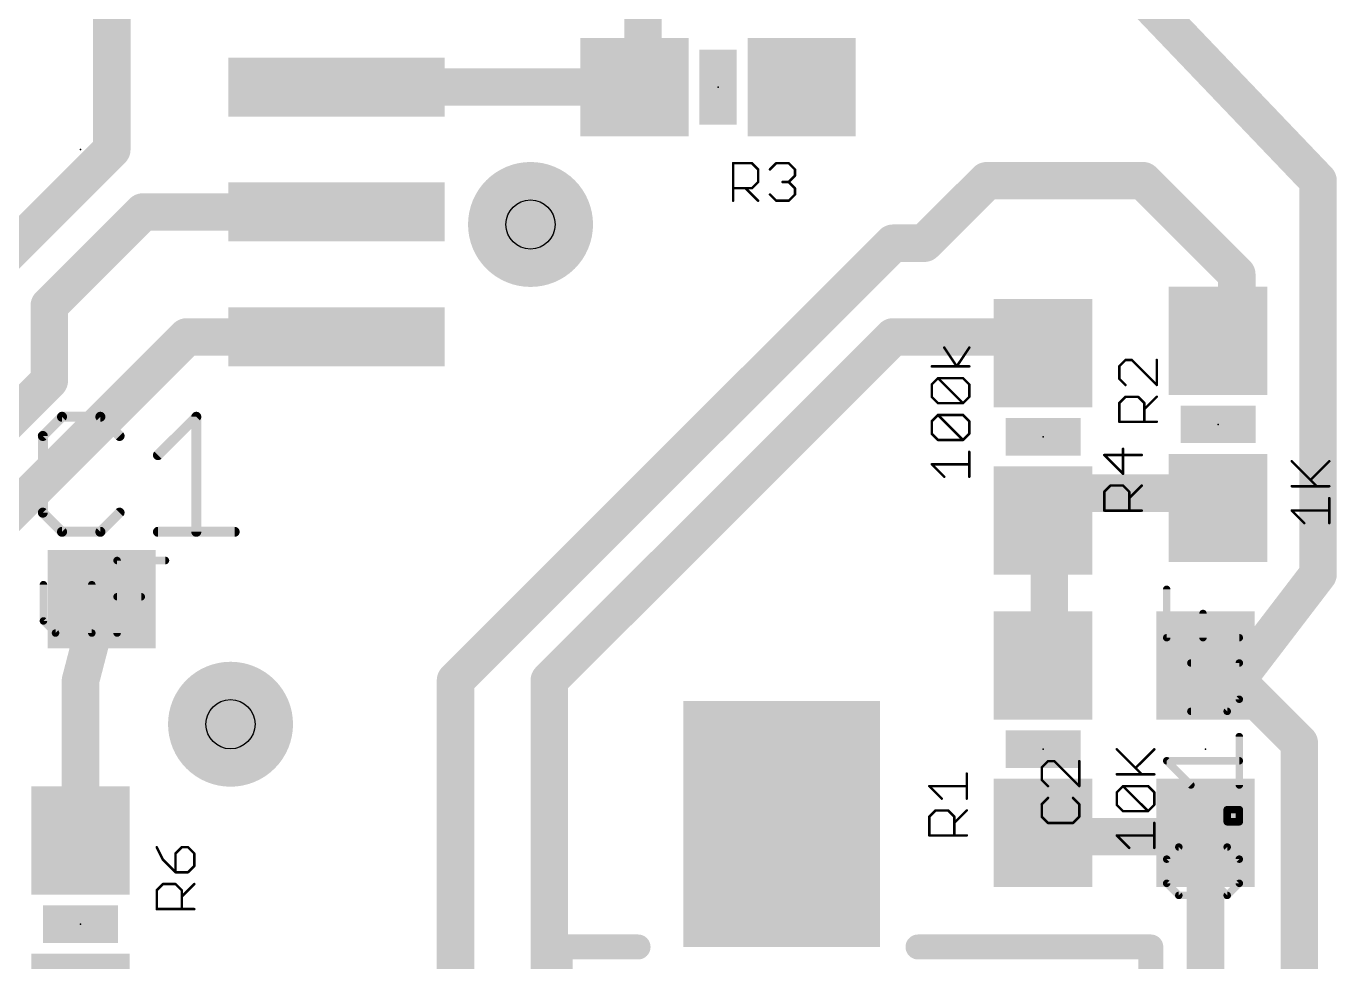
# Model space of a CAD drawing. Extents: x -0.5 to 48.5, y -14.8 to 29.2.
# Drawn here: x 25.36 to 38.67, y 14.6 to 24.11 of the extents above; entities that cross this region are included whole.
import ezdxf

# ---------------------------------------------------------------- set-up
doc = ezdxf.new("R2010")
doc.units = 0
for name, color, linetype in [('1', 22, 'CONTINUOUS'), ('18', 82, 'CONTINUOUS'), ('21', 253, 'CONTINUOUS'), ('23', 7, 'CONTINUOUS'), ('25', 253, 'CONTINUOUS'), ('27', 253, 'CONTINUOUS'), ('44', 253, 'CONTINUOUS')]:
    doc.layers.add(name, color=color, linetype=linetype)

# ---------------------------------------------------------------- blocks, each defined once
blk = doc.blocks.new('RECT')
blk.add_solid([(-0.5, -0.5), (0.5, -0.5), (-0.5, 0.5), (0.5, 0.5)])
blk = doc.blocks.new('ROUNDV')
at = {"const_width": 0.5}
blk.add_lwpolyline([(0, -0.25, 1), (0, 0.25, 1), (0, -0.25)], format="xyb", dxfattribs=at)

msp = doc.modelspace()

# ---------------------------------------------------------------- linework, layer by layer
at = {"layer": '1', "const_width": 0.381}
for points in [[(26.2255, 25.7175), (26.2255, 22.86)], [(38.481, 22.5425), (35.7505, 25.4)], [(31.623, 24.765), (31.623, 23.495)], [(28.508, 23.495), (31.535, 23.495)], [(31.623, 23.495), (31.535, 23.495)], [(26.2255, 22.86), (24.3205, 20.955)], [(35.1155, 22.5425), (34.4805, 21.9075)], [(36.703, 22.5425), (35.1155, 22.5425)], [(37.6555, 21.59), (36.703, 22.5425)], [(38.481, 18.542), (38.481, 22.5425)], [(25.5905, 21.2725), (26.543, 22.225)], [(26.543, 22.225), (28.508, 22.225)], [(34.163, 21.9075), (29.718, 17.4625)], [(34.4805, 21.9075), (34.163, 21.9075)], [(37.6555, 20.955), (37.6555, 21.59)], [(25.5905, 20.5105), (25.5905, 21.2725)], [(24.4475, 18.415), (26.9875, 20.955)], [(26.9875, 20.955), (28.508, 20.955)], [(30.6705, 17.4625), (34.163, 20.955)], [(34.163, 20.955), (35.433, 20.955)], [(35.433, 20.955), (35.687, 20.789)], [(37.6555, 20.955), (37.465, 20.916)], [(24.4475, 19.3675), (25.5905, 20.5105)], [(35.7505, 19.3675), (35.687, 19.089)], [(35.7505, 19.3675), (37.338, 19.3675)], [(37.338, 19.3675), (37.465, 19.216)], [(35.7505, 19.05), (35.687, 19.089)], [(35.7505, 19.05), (35.7505, 17.78)], [(37.6555, 17.4625), (38.481, 18.542)], [(25.908, 17.4625), (26.123, 18.288)], [(35.7505, 17.78), (35.687, 17.614)], [(37.338, 17.78), (37.6555, 17.4625)], [(37.338, 17.78), (37.338, 17.614)], [(37.6555, 17.4625), (37.338, 17.614)], [(25.908, 17.4625), (25.908, 15.836)], [(29.718, 17.4625), (29.718, 11.7475)], [(30.6705, 14.2875), (30.6705, 17.4625)], [(37.6555, 17.4625), (38.2905, 16.8275)], [(38.2905, 16.8275), (38.2905, 13.97)], [(35.7505, 15.875), (35.687, 15.914)], [(37.338, 15.875), (35.7505, 15.875)], [(37.338, 15.875), (37.338, 15.914)], [(37.338, 12.065), (37.338, 15.875)]]:
    msp.add_lwpolyline(points, dxfattribs=at)
at = {"layer": '1', "const_width": 0.1905}
for points in [[(28.508, 23.5903, 1), (28.508, 23.3998)], [(31.535, 23.5903, 1), (31.535, 23.3998)], [(31.5278, 23.495, 1), (31.7183, 23.495)], [(31.535, 23.3998, 1), (31.535, 23.5903)], [(31.623, 23.3998, 1), (31.623, 23.5903)], [(26.2929, 22.7926, 1), (26.1581, 22.9274)], [(26.1303, 22.86, 1), (26.3208, 22.86)], [(35.1155, 22.6378, 1), (35.1155, 22.4473)], [(35.1829, 22.4751, 1), (35.0481, 22.6099)], [(36.7704, 22.6099, 1), (36.6356, 22.4751)], [(36.703, 22.4473, 1), (36.703, 22.6378)], [(38.5763, 22.5425, 1), (38.3858, 22.5425)], [(38.4121, 22.4767, 1), (38.5499, 22.6083)], [(26.543, 22.3203, 1), (26.543, 22.1298)], [(26.6104, 22.1576, 1), (26.4756, 22.2924)], [(28.508, 22.1298, 1), (28.508, 22.3203)], [(34.163, 22.0028, 1), (34.163, 21.8123)], [(34.2304, 21.8401, 1), (34.0956, 21.9749)], [(34.4131, 21.9749, 1), (34.5479, 21.8401)], [(34.4805, 21.8123, 1), (34.4805, 22.0028)], [(37.7508, 21.59, 1), (37.5603, 21.59)], [(37.5881, 21.5226, 1), (37.7229, 21.6574)], [(25.6858, 21.2725, 1), (25.4953, 21.2725)], [(25.5231, 21.3399, 1), (25.6579, 21.2051)], [(26.9875, 21.0503, 1), (26.9875, 20.8598)], [(27.0549, 20.8876, 1), (26.9201, 21.0224)], [(28.508, 20.8598, 1), (28.508, 21.0503)], [(34.163, 21.0503, 1), (34.163, 20.8598)], [(34.2304, 20.8876, 1), (34.0956, 21.0224)], [(35.4851, 21.0347, 1), (35.3809, 20.8753)], [(35.433, 20.8598, 1), (35.433, 21.0503)], [(37.4459, 21.0093, 1), (37.4841, 20.8227)], [(37.5603, 20.955, 1), (37.7508, 20.955)], [(37.6746, 20.8617, 1), (37.6364, 21.0483)], [(35.6349, 20.7093, 1), (35.7391, 20.8687)], [(25.6579, 20.4431, 1), (25.5231, 20.5779)], [(25.4953, 20.5105, 1), (25.6858, 20.5105)], [(35.7505, 19.4627, 1), (35.7505, 19.2722)], [(35.8434, 19.3463, 1), (35.6576, 19.3887)], [(37.411, 19.4287, 1), (37.265, 19.3063)], [(37.338, 19.2722, 1), (37.338, 19.4627)], [(37.392, 19.1548, 1), (37.538, 19.2772)], [(35.7368, 19.1702, 1), (35.6372, 19.0078)], [(35.5941, 19.1102, 1), (35.7799, 19.0678)], [(35.8458, 19.05, 1), (35.6553, 19.05)], [(35.7007, 18.9688, 1), (35.8003, 19.1312)], [(38.5567, 18.4841, 1), (38.4053, 18.5999)], [(38.3858, 18.542, 1), (38.5763, 18.542)], [(26.2152, 18.264, 1), (26.0308, 18.312)], [(35.6553, 17.78, 1), (35.8458, 17.78)], [(35.8395, 17.746, 1), (35.6615, 17.814)], [(37.4054, 17.8474, 1), (37.2706, 17.7126)], [(37.4333, 17.78, 1), (37.2428, 17.78)], [(35.598, 17.648, 1), (35.776, 17.58)], [(37.379, 17.7, 1), (37.297, 17.528)], [(26.0033, 17.4625, 1), (25.8128, 17.4625)], [(25.8158, 17.4865, 1), (26.0002, 17.4385)], [(29.8133, 17.4625, 1), (29.6227, 17.4625)], [(29.6506, 17.5299, 1), (29.7854, 17.3951)], [(30.6031, 17.5299, 1), (30.7379, 17.3951)], [(30.7658, 17.4625, 1), (30.5753, 17.4625)], [(37.2428, 17.614, 1), (37.4333, 17.614)], [(37.7229, 17.5299, 1), (37.5881, 17.3951)], [(37.5798, 17.5204, 1), (37.7312, 17.4046)], [(37.5881, 17.3951, 1), (37.7229, 17.5299)], [(37.6145, 17.3765, 1), (37.6965, 17.5485)], [(38.3858, 16.8275, 1), (38.1953, 16.8275)], [(38.2231, 16.7601, 1), (38.3579, 16.8949)], [(35.7368, 15.9952, 1), (35.6372, 15.8328)], [(35.7505, 15.9703, 1), (35.7505, 15.7797)], [(35.7007, 15.7938, 1), (35.8003, 15.9562)], [(37.4333, 15.914, 1), (37.2428, 15.914)], [(37.4333, 15.875, 1), (37.2428, 15.875)], [(37.338, 15.7797, 1), (37.338, 15.9703)], [(25.8128, 15.836, 1), (26.0033, 15.836)], [(37.2428, 15.875, 1), (37.4333, 15.875)]]:
    msp.add_lwpolyline(points, format="xyb", dxfattribs=at)
at = {"layer": '21', "const_width": 0.254}
for points in [[(31.5722, 14.754), (30.782, 14.754)], [(30.782, 14.754), (30.782, 5.954)], [(34.417, 14.754), (36.782, 14.754)], [(36.782, 14.754), (36.782, 13.454)]]:
    msp.add_lwpolyline(points, dxfattribs=at)
at = {"layer": '21', "const_width": 0.127}
for points in [[(30.782, 14.8175, 1), (30.782, 14.6905)], [(30.8455, 14.754, 1), (30.7185, 14.754)], [(31.5722, 14.6905, 1), (31.5722, 14.8175)], [(34.417, 14.8175, 1), (34.417, 14.6905)], [(36.8455, 14.754, 1), (36.7185, 14.754)], [(36.782, 14.6905, 1), (36.782, 14.8175)]]:
    msp.add_lwpolyline(points, format="xyb", dxfattribs=at)
at = {"layer": '23'}
for p in [(32.385, 23.495), (25.908, 22.86), (37.465, 20.066), (35.687, 19.939), (35.687, 16.764), (37.338, 16.764), (25.908, 14.986)]:
    msp.add_point(p, dxfattribs=at)
at = {"layer": '25'}
for points, const_width in [([(32.5383, 22.3393), (32.5383, 22.7206)], 0.0254), ([(32.5383, 22.7206), (32.7289, 22.7206)], 0.0254), ([(32.7289, 22.7206), (32.7925, 22.6571)], 0.0254), ([(32.7925, 22.6571), (32.7925, 22.53)], 0.0254), ([(32.9125, 22.6571), (32.976, 22.7206)], 0.0254), ([(32.976, 22.7206), (33.1032, 22.7206)], 0.0254), ([(33.1032, 22.7206), (33.1667, 22.6571)], 0.0254), ([(33.1667, 22.6571), (33.1667, 22.5935)], 0.0254), ([(32.7925, 22.53), (32.7289, 22.4664)], 0.0254), ([(33.1032, 22.53), (33.0396, 22.53)], 0.0254), ([(33.1667, 22.5935), (33.1032, 22.53)], 0.0254), ([(33.1032, 22.53), (33.1667, 22.4664)], 0.0254), ([(32.7289, 22.4664), (32.5383, 22.4664)], 0.0254), ([(32.6654, 22.4664), (32.7925, 22.3393)], 0.0254), ([(32.976, 22.3393), (32.9125, 22.4029)], 0.0254), ([(33.1667, 22.4029), (33.1032, 22.3393)], 0.0254), ([(33.1667, 22.4664), (33.1667, 22.4029)], 0.0254), ([(33.1032, 22.3393), (32.976, 22.3393)], 0.0254), ([(36.5249, 20.7207), (36.4614, 20.6572)], 0.0254), ([(36.4614, 20.6572), (36.4614, 20.53)], 0.0254), ([(36.5885, 20.7207), (36.5249, 20.7207)], 0.0254), ([(36.8427, 20.4665), (36.5885, 20.7207)], 0.0254), ([(36.8427, 20.7207), (36.8427, 20.4665)], 0.0254), ([(36.4614, 20.53), (36.5249, 20.4665)], 0.0254), ([(36.4614, 20.2829), (36.5249, 20.3465)], 0.0254), ([(36.4614, 20.0923), (36.4614, 20.2829)], 0.0254), ([(36.5249, 20.3465), (36.652, 20.3465)], 0.0254), ([(36.652, 20.3465), (36.7156, 20.2829)], 0.0254), ([(36.7156, 20.2194), (36.8427, 20.3465)], 0.0254), ([(36.7156, 20.2829), (36.7156, 20.0923)], 0.0254), ([(25.7199, 20.1432), (25.525, 19.9483)], 0.1016), ([(26.1097, 20.1432), (25.7199, 20.1432)], 0.1016), ([(26.3046, 19.9483), (26.1097, 20.1432)], 0.1016), ([(26.6944, 19.7534), (27.0842, 20.1432)], 0.1016), ([(27.0842, 20.1432), (27.0842, 18.9738)], 0.1016), ([(25.525, 19.9483), (25.525, 19.1687)], 0.1016), ([(36.8427, 20.0923), (36.4614, 20.0923)], 0.0254), ([(36.6903, 19.7546), (36.309, 19.7546)], 0.0254), ([(36.309, 19.7546), (36.4996, 19.5639)], 0.0254), ([(36.4996, 19.5639), (36.4996, 19.8181)], 0.0254), ([(36.309, 19.3804), (36.3725, 19.4439)], 0.0254), ([(36.3725, 19.4439), (36.4996, 19.4439)], 0.0254), ([(36.4996, 19.4439), (36.5632, 19.3804)], 0.0254), ([(36.5632, 19.3168), (36.6903, 19.4439)], 0.0254), ([(36.309, 19.1897), (36.309, 19.3804)], 0.0254), ([(36.5632, 19.3804), (36.5632, 19.1897)], 0.0254), ([(25.525, 19.1687), (25.7199, 18.9738)], 0.1016), ([(26.1097, 18.9738), (26.3046, 19.1687)], 0.1016), ([(36.6903, 19.1897), (36.309, 19.1897)], 0.0254), ([(25.7199, 18.9738), (26.1097, 18.9738)], 0.1016), ([(26.6944, 18.9738), (27.474, 18.9738)], 0.1016), ([(35.7375, 16.6431), (35.674, 16.5796)], 0.0254), ([(35.8011, 16.6431), (35.7375, 16.6431)], 0.0254), ([(36.0553, 16.3889), (35.8011, 16.6431)], 0.0254), ([(36.0553, 16.6431), (36.0553, 16.3889)], 0.0254), ([(34.9123, 16.2619), (34.9123, 16.5161)], 0.0254), ([(35.674, 16.5796), (35.674, 16.4525)], 0.0254), ([(34.6581, 16.2619), (34.531, 16.389)], 0.0254), ([(34.531, 16.389), (34.9123, 16.389)], 0.0254), ([(35.674, 16.4525), (35.7375, 16.3889)], 0.0254), ([(35.7375, 16.2689), (35.674, 16.2054)], 0.0254), ([(36.0553, 16.2054), (35.9917, 16.2689)], 0.0254), ([(34.531, 16.0784), (34.5945, 16.1419)], 0.0254), ([(34.5945, 16.1419), (34.7216, 16.1419)], 0.0254), ([(34.7216, 16.1419), (34.7852, 16.0784)], 0.0254), ([(34.7852, 16.0148), (34.9123, 16.1419)], 0.0254), ([(35.674, 16.2054), (35.674, 16.0783)], 0.0254), ([(36.0553, 16.0783), (36.0553, 16.2054)], 0.0254), ([(34.531, 15.8877), (34.531, 16.0784)], 0.0254), ([(34.7852, 16.0784), (34.7852, 15.8877)], 0.0254), ([(35.674, 16.0783), (35.7375, 16.0147)], 0.0254), ([(35.7375, 16.0147), (35.9917, 16.0147)], 0.0254), ([(35.9917, 16.0147), (36.0553, 16.0783)], 0.0254), ([(34.9123, 15.8877), (34.531, 15.8877)], 0.0254), ([(26.6824, 15.7677), (26.7459, 15.6406)], 0.0254), ([(26.9366, 15.7677), (26.873, 15.7042)], 0.0254), ([(26.873, 15.7042), (26.873, 15.5135)], 0.0254), ([(27.0001, 15.7677), (26.9366, 15.7677)], 0.0254), ([(27.0637, 15.7042), (27.0001, 15.7677)], 0.0254), ([(27.0637, 15.577), (27.0637, 15.7042)], 0.0254), ([(26.7459, 15.6406), (26.873, 15.5135)], 0.0254), ([(27.0001, 15.5135), (27.0637, 15.577)], 0.0254), ([(26.873, 15.5135), (27.0001, 15.5135)], 0.0254), ([(26.6824, 15.3299), (26.7459, 15.3935)], 0.0254), ([(26.6824, 15.1393), (26.6824, 15.3299)], 0.0254), ([(26.7459, 15.3935), (26.873, 15.3935)], 0.0254), ([(26.873, 15.3935), (26.9366, 15.3299)], 0.0254), ([(26.9366, 15.2664), (27.0637, 15.3935)], 0.0254), ([(26.9366, 15.3299), (26.9366, 15.1393)], 0.0254), ([(27.0637, 15.1393), (26.6824, 15.1393)], 0.0254)]:
    msp.add_lwpolyline(points, dxfattribs=dict(at, const_width=const_width))
for points, const_width in [([(32.5446, 22.7206, 1), (32.5319, 22.7206)], 0.0127), ([(32.5383, 22.727, 1), (32.5383, 22.7143)], 0.0127), ([(32.7334, 22.7251, 1), (32.7245, 22.7161)], 0.0127), ([(32.7289, 22.7143, 1), (32.7289, 22.727)], 0.0127), ([(32.7989, 22.6571, 1), (32.7862, 22.6571)], 0.0127), ([(32.788, 22.6526, 1), (32.797, 22.6616)], 0.0127), ([(32.908, 22.6616, 1), (32.917, 22.6526)], 0.0127), ([(32.976, 22.727, 1), (32.976, 22.7143)], 0.0127), ([(32.9805, 22.7161, 1), (32.9716, 22.7251)], 0.0127), ([(33.1076, 22.7251, 1), (33.0987, 22.7161)], 0.0127), ([(33.1032, 22.7143, 1), (33.1032, 22.727)], 0.0127), ([(33.1731, 22.6571, 1), (33.1604, 22.6571)], 0.0127), ([(33.1622, 22.6526, 1), (33.1712, 22.6616)], 0.0127), ([(32.7862, 22.53, 1), (32.7989, 22.53)], 0.0127), ([(32.797, 22.5255, 1), (32.788, 22.5345)], 0.0127), ([(33.0396, 22.5363, 1), (33.0396, 22.5236)], 0.0127), ([(33.1076, 22.5345, 1), (33.0987, 22.5255)], 0.0127), ([(33.0987, 22.5345, 1), (33.1076, 22.5255)], 0.0127), ([(33.1032, 22.5236, 1), (33.1032, 22.5363)], 0.0127), ([(33.1604, 22.5935, 1), (33.1731, 22.5935)], 0.0127), ([(33.1712, 22.589, 1), (33.1622, 22.598)], 0.0127), ([(32.5383, 22.4728, 1), (32.5383, 22.4601)], 0.0127), ([(32.6699, 22.4709, 1), (32.6609, 22.4619)], 0.0127), ([(32.7245, 22.4709, 1), (32.7334, 22.4619)], 0.0127), ([(32.7289, 22.4601, 1), (32.7289, 22.4728)], 0.0127), ([(32.917, 22.4073, 1), (32.908, 22.3984)], 0.0127), ([(33.1731, 22.4664, 1), (33.1604, 22.4664)], 0.0127), ([(33.1604, 22.4029, 1), (33.1731, 22.4029)], 0.0127), ([(33.1622, 22.4619, 1), (33.1712, 22.4709)], 0.0127), ([(33.1712, 22.3984, 1), (33.1622, 22.4073)], 0.0127), ([(32.5319, 22.3393, 1), (32.5446, 22.3393)], 0.0127), ([(32.788, 22.3348, 1), (32.797, 22.3438)], 0.0127), ([(32.976, 22.3457, 1), (32.976, 22.333)], 0.0127), ([(32.9716, 22.3348, 1), (32.9805, 22.3438)], 0.0127), ([(33.0987, 22.3438, 1), (33.1076, 22.3348)], 0.0127), ([(33.1032, 22.333, 1), (33.1032, 22.3457)], 0.0127), ([(36.4677, 20.6572, 1), (36.455, 20.6572)], 0.0127), ([(36.4569, 20.6616, 1), (36.4659, 20.6527)], 0.0127), ([(36.5249, 20.7271, 1), (36.5249, 20.7144)], 0.0127), ([(36.5294, 20.7162, 1), (36.5204, 20.7252)], 0.0127), ([(36.593, 20.7252, 1), (36.584, 20.7162)], 0.0127), ([(36.5885, 20.7144, 1), (36.5885, 20.7271)], 0.0127), ([(36.849, 20.7207, 1), (36.8364, 20.7207)], 0.0127), ([(36.4659, 20.5345, 1), (36.4569, 20.5256)], 0.0127), ([(36.455, 20.53, 1), (36.4677, 20.53)], 0.0127), ([(36.5204, 20.462, 1), (36.5294, 20.471)], 0.0127), ([(36.8364, 20.4665, 1), (36.849, 20.4665)], 0.0127), ([(36.8382, 20.462, 1), (36.8472, 20.471)], 0.0127), ([(36.4677, 20.2829, 1), (36.455, 20.2829)], 0.0127), ([(36.4569, 20.2874, 1), (36.4659, 20.2785)], 0.0127), ([(36.5249, 20.3529, 1), (36.5249, 20.3402)], 0.0127), ([(36.5294, 20.342, 1), (36.5204, 20.351)], 0.0127), ([(36.6565, 20.351, 1), (36.6475, 20.342)], 0.0127), ([(36.652, 20.3402, 1), (36.652, 20.3529)], 0.0127), ([(36.7219, 20.2829, 1), (36.7092, 20.2829)], 0.0127), ([(36.7111, 20.2785, 1), (36.7201, 20.2874)], 0.0127), ([(36.8472, 20.342, 1), (36.8382, 20.351)], 0.0127), ([(25.7199, 20.1686, 1), (25.7199, 20.1178)], 0.0508), ([(25.7379, 20.1252, 1), (25.7019, 20.1612)], 0.0508), ([(26.1277, 20.1612, 1), (26.0917, 20.1252)], 0.0508), ([(26.1097, 20.1178, 1), (26.1097, 20.1686)], 0.0508), ([(27.1096, 20.1432, 1), (27.0588, 20.1432)], 0.0508), ([(27.1022, 20.1252, 1), (27.0662, 20.1612)], 0.0508), ([(36.7111, 20.2239, 1), (36.7201, 20.2149)], 0.0127), ([(25.507, 19.9663, 1), (25.543, 19.9303)], 0.0508), ([(25.5504, 19.9483, 1), (25.4996, 19.9483)], 0.0508), ([(26.2866, 19.9303, 1), (26.3226, 19.9663)], 0.0508), ([(36.4614, 20.0986, 1), (36.4614, 20.0859)], 0.0127), ([(36.455, 20.0923, 1), (36.4677, 20.0923)], 0.0127), ([(36.7092, 20.0923, 1), (36.7219, 20.0923)], 0.0127), ([(36.8427, 20.0859, 1), (36.8427, 20.0986)], 0.0127), ([(26.6764, 19.7714, 1), (26.7124, 19.7354)], 0.0508), ([(36.309, 19.7609, 1), (36.309, 19.7482)], 0.0127), ([(36.3135, 19.7591, 1), (36.3045, 19.7501)], 0.0127), ([(36.506, 19.8181, 1), (36.4933, 19.8181)], 0.0127), ([(36.6903, 19.7482, 1), (36.6903, 19.7609)], 0.0127), ([(36.4951, 19.5594, 1), (36.5041, 19.5684)], 0.0127), ([(36.3725, 19.4503, 1), (36.3725, 19.4376)], 0.0127), ([(36.377, 19.4394, 1), (36.368, 19.4484)], 0.0127), ([(36.5041, 19.4484, 1), (36.4951, 19.4394)], 0.0127), ([(36.4933, 19.5639, 1), (36.506, 19.5639)], 0.0127), ([(36.4996, 19.4376, 1), (36.4996, 19.4503)], 0.0127), ([(36.6948, 19.4394, 1), (36.6858, 19.4484)], 0.0127), ([(36.3153, 19.3804, 1), (36.3026, 19.3804)], 0.0127), ([(36.3045, 19.3849, 1), (36.3135, 19.3759)], 0.0127), ([(36.5695, 19.3804, 1), (36.5568, 19.3804)], 0.0127), ([(36.5587, 19.3213, 1), (36.5677, 19.3123)], 0.0127), ([(36.5587, 19.3759, 1), (36.5677, 19.3849)], 0.0127), ([(25.543, 19.1867, 1), (25.507, 19.1507)], 0.0508), ([(25.4996, 19.1687, 1), (25.5504, 19.1687)], 0.0508), ([(26.3226, 19.1507, 1), (26.2866, 19.1867)], 0.0508), ([(36.309, 19.1961, 1), (36.309, 19.1834)], 0.0127), ([(36.3026, 19.1897, 1), (36.3153, 19.1897)], 0.0127), ([(36.5568, 19.1897, 1), (36.5695, 19.1897)], 0.0127), ([(36.6903, 19.1834, 1), (36.6903, 19.1961)], 0.0127), ([(25.7199, 18.9992, 1), (25.7199, 18.9484)], 0.0508), ([(25.7019, 18.9558, 1), (25.7379, 18.9918)], 0.0508), ([(26.0917, 18.9918, 1), (26.1277, 18.9558)], 0.0508), ([(26.1097, 18.9484, 1), (26.1097, 18.9992)], 0.0508), ([(26.6944, 18.9992, 1), (26.6944, 18.9484)], 0.0508), ([(27.0588, 18.9738, 1), (27.1096, 18.9738)], 0.0508), ([(27.474, 18.9484, 1), (27.474, 18.9992)], 0.0508), ([(35.7375, 16.6495, 1), (35.7375, 16.6368)], 0.0127), ([(35.742, 16.6386, 1), (35.733, 16.6476)], 0.0127), ([(35.8056, 16.6476, 1), (35.7966, 16.6386)], 0.0127), ([(35.8011, 16.6368, 1), (35.8011, 16.6495)], 0.0127), ([(36.0617, 16.6431, 1), (36.049, 16.6431)], 0.0127), ([(34.9186, 16.5161, 1), (34.906, 16.5161)], 0.0127), ([(35.6803, 16.5796, 1), (35.6676, 16.5796)], 0.0127), ([(35.6695, 16.5841, 1), (35.6785, 16.5751)], 0.0127), ([(34.5355, 16.3935, 1), (34.5265, 16.3845)], 0.0127), ([(34.531, 16.3954, 1), (34.531, 16.3827)], 0.0127), ([(34.9123, 16.3827, 1), (34.9123, 16.3954)], 0.0127), ([(35.6785, 16.4569, 1), (35.6695, 16.448)], 0.0127), ([(35.6676, 16.4525, 1), (35.6803, 16.4525)], 0.0127), ([(35.733, 16.3844, 1), (35.742, 16.3934)], 0.0127), ([(36.049, 16.3889, 1), (36.0617, 16.3889)], 0.0127), ([(36.0508, 16.3844, 1), (36.0598, 16.3934)], 0.0127), ([(34.6536, 16.2574, 1), (34.6626, 16.2664)], 0.0127), ([(34.906, 16.2619, 1), (34.9186, 16.2619)], 0.0127), ([(35.742, 16.2644, 1), (35.733, 16.2734)], 0.0127), ([(35.9962, 16.2734, 1), (35.9873, 16.2644)], 0.0127), ([(34.5945, 16.1483, 1), (34.5945, 16.1356)], 0.0127), ([(34.599, 16.1374, 1), (34.59, 16.1464)], 0.0127), ([(34.7261, 16.1464, 1), (34.7171, 16.1374)], 0.0127), ([(34.7216, 16.1356, 1), (34.7216, 16.1483)], 0.0127), ([(34.9168, 16.1374, 1), (34.9078, 16.1464)], 0.0127), ([(35.6803, 16.2054, 1), (35.6676, 16.2054)], 0.0127), ([(35.6695, 16.2099, 1), (35.6785, 16.2009)], 0.0127), ([(36.0617, 16.2054, 1), (36.049, 16.2054)], 0.0127), ([(36.0508, 16.2009, 1), (36.0598, 16.2099)], 0.0127), ([(34.5373, 16.0784, 1), (34.5246, 16.0784)], 0.0127), ([(34.5265, 16.0829, 1), (34.5355, 16.0739)], 0.0127), ([(34.7915, 16.0784, 1), (34.7788, 16.0784)], 0.0127), ([(34.7807, 16.0193, 1), (34.7897, 16.0103)], 0.0127), ([(34.7807, 16.0739, 1), (34.7897, 16.0829)], 0.0127), ([(35.6785, 16.0827, 1), (35.6695, 16.0738)], 0.0127), ([(35.6676, 16.0783, 1), (35.6803, 16.0783)], 0.0127), ([(35.7375, 16.0211, 1), (35.7375, 16.0084)], 0.0127), ([(35.733, 16.0102, 1), (35.742, 16.0192)], 0.0127), ([(35.9873, 16.0192, 1), (35.9962, 16.0102)], 0.0127), ([(35.9917, 16.0084, 1), (35.9917, 16.0211)], 0.0127), ([(36.049, 16.0783, 1), (36.0617, 16.0783)], 0.0127), ([(36.0598, 16.0738, 1), (36.0508, 16.0827)], 0.0127), ([(34.531, 15.8941, 1), (34.531, 15.8814)], 0.0127), ([(34.5246, 15.8877, 1), (34.5373, 15.8877)], 0.0127), ([(34.7788, 15.8877, 1), (34.7915, 15.8877)], 0.0127), ([(34.9123, 15.8814, 1), (34.9123, 15.8941)], 0.0127), ([(26.6881, 15.7705, 1), (26.6767, 15.7649)], 0.0127), ([(26.8685, 15.7086, 1), (26.8775, 15.6997)], 0.0127), ([(26.8794, 15.7042, 1), (26.8667, 15.7042)], 0.0127), ([(26.9366, 15.7741, 1), (26.9366, 15.7614)], 0.0127), ([(26.9411, 15.7632, 1), (26.9321, 15.7722)], 0.0127), ([(27.0046, 15.7722, 1), (26.9957, 15.7632)], 0.0127), ([(27.0001, 15.7614, 1), (27.0001, 15.7741)], 0.0127), ([(27.0701, 15.7042, 1), (27.0573, 15.7042)], 0.0127), ([(27.0592, 15.6997, 1), (27.0682, 15.7086)], 0.0127), ([(26.7504, 15.6451, 1), (26.7414, 15.6361)], 0.0127), ([(26.7403, 15.6378, 1), (26.7516, 15.6434)], 0.0127), ([(27.0573, 15.577, 1), (27.0701, 15.577)], 0.0127), ([(27.0682, 15.5726, 1), (27.0592, 15.5815)], 0.0127), ([(26.873, 15.5198, 1), (26.873, 15.5071)], 0.0127), ([(26.8667, 15.5135, 1), (26.8794, 15.5135)], 0.0127), ([(26.8685, 15.509, 1), (26.8775, 15.518)], 0.0127), ([(26.9957, 15.518, 1), (27.0046, 15.509)], 0.0127), ([(27.0001, 15.5071, 1), (27.0001, 15.5198)], 0.0127), ([(26.6887, 15.3299, 1), (26.676, 15.3299)], 0.0127), ([(26.6779, 15.3344, 1), (26.6869, 15.3255)], 0.0127), ([(26.7459, 15.3999, 1), (26.7459, 15.3872)], 0.0127), ([(26.7504, 15.389, 1), (26.7414, 15.398)], 0.0127), ([(26.8775, 15.398, 1), (26.8685, 15.389)], 0.0127), ([(26.873, 15.3872, 1), (26.873, 15.3999)], 0.0127), ([(26.9429, 15.3299, 1), (26.9302, 15.3299)], 0.0127), ([(26.9321, 15.3255, 1), (26.9411, 15.3344)], 0.0127), ([(27.0682, 15.389, 1), (27.0592, 15.398)], 0.0127), ([(26.9321, 15.2709, 1), (26.9411, 15.2619)], 0.0127), ([(26.676, 15.1393, 1), (26.6887, 15.1393)], 0.0127), ([(26.6824, 15.1456, 1), (26.6824, 15.1329)], 0.0127), ([(26.9302, 15.1393, 1), (26.9429, 15.1393)], 0.0127), ([(27.0637, 15.1329, 1), (27.0637, 15.1456)], 0.0127)]:
    msp.add_lwpolyline(points, format="xyb", dxfattribs=dict(at, const_width=const_width))
at = {"layer": '27'}
for points, const_width in [([(34.8106, 20.6559), (34.6835, 20.8465)], 0.0254), ([(34.9377, 20.8465), (34.8106, 20.6559)], 0.0254), ([(34.9377, 20.6559), (34.5564, 20.6559)], 0.0254), ([(34.5564, 20.4723), (34.6199, 20.5359)], 0.0254), ([(34.6199, 20.5359), (34.8741, 20.5359)], 0.0254), ([(34.8741, 20.2817), (34.6199, 20.5359)], 0.0254), ([(34.8741, 20.5359), (34.9377, 20.4723)], 0.0254), ([(34.5564, 20.3452), (34.5564, 20.4723)], 0.0254), ([(34.9377, 20.4723), (34.9377, 20.3452)], 0.0254), ([(34.6199, 20.2817), (34.5564, 20.3452)], 0.0254), ([(34.8741, 20.2817), (34.6199, 20.2817)], 0.0254), ([(34.9377, 20.3452), (34.8741, 20.2817)], 0.0254), ([(34.5564, 20.0981), (34.6199, 20.1617)], 0.0254), ([(34.5564, 19.971), (34.5564, 20.0981)], 0.0254), ([(34.6199, 20.1617), (34.8741, 20.1617)], 0.0254), ([(34.8741, 19.9074), (34.6199, 20.1617)], 0.0254), ([(34.8741, 20.1617), (34.9377, 20.0981)], 0.0254), ([(34.9377, 20.0981), (34.9377, 19.971)], 0.0254), ([(34.6199, 19.9074), (34.5564, 19.971)], 0.0254), ([(34.9377, 19.971), (34.8741, 19.9074)], 0.0254), ([(34.8741, 19.9074), (34.6199, 19.9074)], 0.0254), ([(34.9377, 19.5332), (34.9377, 19.7875)], 0.0254), ([(34.6835, 19.5332), (34.5564, 19.6603)], 0.0254), ([(34.5564, 19.6603), (34.9377, 19.6603)], 0.0254), ([(38.4682, 19.4369), (38.214, 19.6911)], 0.0254), ([(38.4046, 19.5005), (38.5953, 19.6911)], 0.0254), ([(38.214, 19.4369), (38.5953, 19.4369)], 0.0254), ([(38.5953, 19.0627), (38.5953, 19.3169)], 0.0254), ([(38.3411, 19.0627), (38.214, 19.1898)], 0.0254), ([(38.214, 19.1898), (38.5953, 19.1898)], 0.0254), ([(26.2796, 17.9451), (26.2796, 18.6823)], 0.0762), ([(26.2796, 18.6823), (26.771, 18.6823)], 0.0762), ([(25.5311, 18.4366), (25.5311, 18.068)], 0.0762), ([(26.0226, 17.9451), (26.0226, 18.4366)], 0.0762), ([(36.9437, 17.8976), (36.9437, 18.389)], 0.0762), ([(26.2796, 18.3137), (26.5253, 18.3137)], 0.0762), ([(37.3123, 17.8976), (37.3123, 18.1433)], 0.0762), ([(25.5311, 18.068), (25.654, 17.9451)], 0.0762), ([(25.654, 17.9451), (26.0226, 17.9451)], 0.0762), ([(37.6809, 17.8976), (36.9437, 17.8976)], 0.0762), ([(37.6809, 17.6406), (37.1894, 17.6406)], 0.0762), ([(37.6809, 17.272), (37.6809, 17.6406)], 0.0762), ([(37.558, 17.1491), (37.6809, 17.272)], 0.0762), ([(37.1894, 17.1491), (37.558, 17.1491)], 0.0762), ([(37.6809, 16.4007), (37.6809, 16.8922)], 0.0762), ([(36.6902, 16.5091), (36.436, 16.7633)], 0.0254), ([(36.6266, 16.5727), (36.8173, 16.7633)], 0.0254), ([(37.1894, 16.4007), (36.9437, 16.6465)], 0.0762), ([(36.9437, 16.6465), (37.6809, 16.6465)], 0.0762), ([(36.436, 16.5091), (36.8173, 16.5091)], 0.0254), ([(36.436, 16.3256), (36.4995, 16.3891)], 0.0254), ([(36.4995, 16.3891), (36.7537, 16.3891)], 0.0254), ([(36.7537, 16.1349), (36.4995, 16.3891)], 0.0254), ([(36.7537, 16.3891), (36.8173, 16.3256)], 0.0254), ([(36.436, 16.1985), (36.436, 16.3256)], 0.0254), ([(36.8173, 16.3256), (36.8173, 16.1985)], 0.0254), ([(36.4995, 16.1349), (36.436, 16.1985)], 0.0254), ([(36.7537, 16.1349), (36.4995, 16.1349)], 0.0254), ([(36.8173, 16.1985), (36.7537, 16.1349)], 0.0254), ([(37.558, 16.0265), (37.558, 16.1494)], 0.0762), ([(37.558, 16.1494), (37.6809, 16.1494)], 0.0762), ([(37.6809, 16.1494), (37.6809, 16.0265)], 0.0762), ([(36.8173, 15.7607), (36.8173, 16.0149)], 0.0254), ([(37.6809, 16.0265), (37.558, 16.0265)], 0.0762), ([(36.5631, 15.7607), (36.436, 15.8878)], 0.0254), ([(36.436, 15.8878), (36.8173, 15.8878)], 0.0254), ([(36.9437, 15.6467), (37.0665, 15.7696)], 0.0762), ([(37.0665, 15.7696), (37.558, 15.7696)], 0.0762), ([(37.558, 15.2781), (37.0665, 15.7696)], 0.0762), ([(37.558, 15.7696), (37.6809, 15.6467)], 0.0762), ([(36.9437, 15.401), (36.9437, 15.6467)], 0.0762), ([(37.6809, 15.6467), (37.6809, 15.401)], 0.0762), ([(37.0665, 15.2781), (36.9437, 15.401)], 0.0762), ([(37.558, 15.2781), (37.0665, 15.2781)], 0.0762), ([(37.6809, 15.401), (37.558, 15.2781)], 0.0762)]:
    msp.add_lwpolyline(points, dxfattribs=dict(at, const_width=const_width))
for points, const_width in [([(34.6888, 20.85, 1), (34.6782, 20.843)], 0.0127), ([(34.943, 20.843, 1), (34.9324, 20.85)], 0.0127), ([(34.5564, 20.6622, 1), (34.5564, 20.6495)], 0.0127), ([(34.8053, 20.6594, 1), (34.8159, 20.6523)], 0.0127), ([(34.8053, 20.6523, 1), (34.8159, 20.6594)], 0.0127), ([(34.9377, 20.6495, 1), (34.9377, 20.6622)], 0.0127), ([(34.6199, 20.5422, 1), (34.6199, 20.5295)], 0.0127), ([(34.6244, 20.5404, 1), (34.6154, 20.5314)], 0.0127), ([(34.6244, 20.5314, 1), (34.6154, 20.5404)], 0.0127), ([(34.8786, 20.5404, 1), (34.8697, 20.5314)], 0.0127), ([(34.8741, 20.5295, 1), (34.8741, 20.5422)], 0.0127), ([(34.5627, 20.4723, 1), (34.55, 20.4723)], 0.0127), ([(34.5519, 20.4768, 1), (34.5609, 20.4678)], 0.0127), ([(34.944, 20.4723, 1), (34.9314, 20.4723)], 0.0127), ([(34.9332, 20.4678, 1), (34.9422, 20.4768)], 0.0127), ([(34.55, 20.3452, 1), (34.5627, 20.3452)], 0.0127), ([(34.5609, 20.3497, 1), (34.5519, 20.3407)], 0.0127), ([(34.6199, 20.288, 1), (34.6199, 20.2753)], 0.0127), ([(34.6154, 20.2772, 1), (34.6244, 20.2861)], 0.0127), ([(34.8697, 20.2861, 1), (34.8786, 20.2772)], 0.0127), ([(34.8697, 20.2772, 1), (34.8786, 20.2861)], 0.0127), ([(34.8741, 20.2753, 1), (34.8741, 20.288)], 0.0127), ([(34.9314, 20.3452, 1), (34.944, 20.3452)], 0.0127), ([(34.9422, 20.3407, 1), (34.9332, 20.3497)], 0.0127), ([(34.5627, 20.0981, 1), (34.55, 20.0981)], 0.0127), ([(34.5519, 20.1026, 1), (34.5609, 20.0936)], 0.0127), ([(34.6199, 20.168, 1), (34.6199, 20.1553)], 0.0127), ([(34.6244, 20.1661, 1), (34.6154, 20.1572)], 0.0127), ([(34.6244, 20.1572, 1), (34.6154, 20.1661)], 0.0127), ([(34.8786, 20.1661, 1), (34.8697, 20.1572)], 0.0127), ([(34.8741, 20.1553, 1), (34.8741, 20.168)], 0.0127), ([(34.944, 20.0981, 1), (34.9314, 20.0981)], 0.0127), ([(34.9332, 20.0936, 1), (34.9422, 20.1026)], 0.0127), ([(34.55, 19.971, 1), (34.5627, 19.971)], 0.0127), ([(34.5609, 19.9755, 1), (34.5519, 19.9665)], 0.0127), ([(34.9314, 19.971, 1), (34.944, 19.971)], 0.0127), ([(34.9422, 19.9665, 1), (34.9332, 19.9755)], 0.0127), ([(34.6199, 19.9138, 1), (34.6199, 19.9011)], 0.0127), ([(34.6154, 19.903, 1), (34.6244, 19.9119)], 0.0127), ([(34.8697, 19.9119, 1), (34.8786, 19.903)], 0.0127), ([(34.8697, 19.903, 1), (34.8786, 19.9119)], 0.0127), ([(34.8741, 19.9011, 1), (34.8741, 19.9138)], 0.0127), ([(34.944, 19.7875, 1), (34.9314, 19.7875)], 0.0127), ([(34.5609, 19.6648, 1), (34.5519, 19.6559)], 0.0127), ([(34.5564, 19.6667, 1), (34.5564, 19.654)], 0.0127), ([(34.9377, 19.654, 1), (34.9377, 19.6667)], 0.0127), ([(38.2185, 19.6956, 1), (38.2095, 19.6866)], 0.0127), ([(38.5998, 19.6866, 1), (38.5908, 19.6956)], 0.0127), ([(34.679, 19.5287, 1), (34.688, 19.5377)], 0.0127), ([(34.9314, 19.5332, 1), (34.944, 19.5332)], 0.0127), ([(38.214, 19.4433, 1), (38.214, 19.4306)], 0.0127), ([(38.4001, 19.5049, 1), (38.4091, 19.496)], 0.0127), ([(38.4637, 19.4324, 1), (38.4727, 19.4414)], 0.0127), ([(38.5953, 19.4306, 1), (38.5953, 19.4433)], 0.0127), ([(38.6016, 19.3169, 1), (38.589, 19.3169)], 0.0127), ([(38.214, 19.1962, 1), (38.214, 19.1835)], 0.0127), ([(38.2185, 19.1943, 1), (38.2095, 19.1853)], 0.0127), ([(38.5953, 19.1835, 1), (38.5953, 19.1962)], 0.0127), ([(38.3366, 19.0582, 1), (38.3456, 19.0672)], 0.0127), ([(38.589, 19.0627, 1), (38.6016, 19.0627)], 0.0127), ([(26.2986, 18.6823, 1), (26.2605, 18.6823)], 0.0381), ([(26.2796, 18.7014, 1), (26.2796, 18.6633)], 0.0381), ([(26.771, 18.6633, 1), (26.771, 18.7014)], 0.0381), ([(25.5502, 18.4366, 1), (25.5121, 18.4366)], 0.0381), ([(26.0417, 18.4366, 1), (26.0036, 18.4366)], 0.0381), ([(36.9627, 18.389, 1), (36.9246, 18.389)], 0.0381), ([(26.2796, 18.3328, 1), (26.2796, 18.2947)], 0.0381), ([(26.5253, 18.2947, 1), (26.5253, 18.3328)], 0.0381), ([(37.3313, 18.1433, 1), (37.2932, 18.1433)], 0.0381), ([(25.5446, 18.0814, 1), (25.5177, 18.0545)], 0.0381), ([(25.5121, 18.068, 1), (25.5502, 18.068)], 0.0381), ([(25.654, 17.9642, 1), (25.654, 17.9261)], 0.0381), ([(25.6405, 17.9316, 1), (25.6675, 17.9586)], 0.0381), ([(26.0226, 17.9261, 1), (26.0226, 17.9642)], 0.0381), ([(26.0036, 17.9451, 1), (26.0417, 17.9451)], 0.0381), ([(26.2605, 17.9451, 1), (26.2986, 17.9451)], 0.0381), ([(36.9246, 17.8976, 1), (36.9627, 17.8976)], 0.0381), ([(36.9437, 17.9166, 1), (36.9437, 17.8785)], 0.0381), ([(37.2932, 17.8976, 1), (37.3313, 17.8976)], 0.0381), ([(37.6809, 17.8785, 1), (37.6809, 17.9166)], 0.0381), ([(37.1894, 17.6597, 1), (37.1894, 17.6216)], 0.0381), ([(37.7, 17.6406, 1), (37.6619, 17.6406)], 0.0381), ([(37.6809, 17.6216, 1), (37.6809, 17.6597)], 0.0381), ([(37.6944, 17.2585, 1), (37.6674, 17.2855)], 0.0381), ([(37.1894, 17.1682, 1), (37.1894, 17.1301)], 0.0381), ([(37.5446, 17.1626, 1), (37.5715, 17.1357)], 0.0381), ([(37.558, 17.1301, 1), (37.558, 17.1682)], 0.0381), ([(37.6619, 17.272, 1), (37.7, 17.272)], 0.0381), ([(37.7, 16.8922, 1), (37.6619, 16.8922)], 0.0381), ([(36.4405, 16.7678, 1), (36.4315, 16.7588)], 0.0127), ([(36.8218, 16.7588, 1), (36.8128, 16.7678)], 0.0127), ([(36.9437, 16.6655, 1), (36.9437, 16.6274)], 0.0381), ([(36.9571, 16.6599, 1), (36.9302, 16.633)], 0.0381), ([(37.6809, 16.6274, 1), (37.6809, 16.6655)], 0.0381), ([(36.436, 16.5155, 1), (36.436, 16.5028)], 0.0127), ([(36.6221, 16.5772, 1), (36.6311, 16.5682)], 0.0127), ([(36.6857, 16.5046, 1), (36.6947, 16.5136)], 0.0127), ([(36.8173, 16.5028, 1), (36.8173, 16.5155)], 0.0127), ([(36.4995, 16.3955, 1), (36.4995, 16.3828)], 0.0127), ([(36.504, 16.3936, 1), (36.495, 16.3846)], 0.0127), ([(36.504, 16.3846, 1), (36.495, 16.3936)], 0.0127), ([(36.7582, 16.3936, 1), (36.7493, 16.3846)], 0.0127), ([(36.7537, 16.3828, 1), (36.7537, 16.3955)], 0.0127), ([(37.1759, 16.3873, 1), (37.2029, 16.4142)], 0.0381), ([(37.6619, 16.4007, 1), (37.7, 16.4007)], 0.0381), ([(36.4423, 16.3256, 1), (36.4296, 16.3256)], 0.0127), ([(36.4315, 16.3301, 1), (36.4405, 16.3211)], 0.0127), ([(36.8237, 16.3256, 1), (36.811, 16.3256)], 0.0127), ([(36.8128, 16.3211, 1), (36.8218, 16.3301)], 0.0127), ([(36.4405, 16.2029, 1), (36.4315, 16.194)], 0.0127), ([(36.4296, 16.1985, 1), (36.4423, 16.1985)], 0.0127), ([(36.4995, 16.1413, 1), (36.4995, 16.1286)], 0.0127), ([(36.495, 16.1304, 1), (36.504, 16.1394)], 0.0127), ([(36.7493, 16.1394, 1), (36.7582, 16.1304)], 0.0127), ([(36.7493, 16.1304, 1), (36.7582, 16.1394)], 0.0127), ([(36.7537, 16.1286, 1), (36.7537, 16.1413)], 0.0127), ([(36.811, 16.1985, 1), (36.8237, 16.1985)], 0.0127), ([(36.8218, 16.194, 1), (36.8128, 16.2029)], 0.0127), ([(37.558, 16.1684, 1), (37.558, 16.1303)], 0.0381), ([(37.5771, 16.1494, 1), (37.539, 16.1494)], 0.0381), ([(37.7, 16.1494, 1), (37.6619, 16.1494)], 0.0381), ([(37.6809, 16.1303, 1), (37.6809, 16.1684)], 0.0381), ([(36.8237, 16.0149, 1), (36.811, 16.0149)], 0.0127), ([(37.558, 16.0456, 1), (37.558, 16.0075)], 0.0381), ([(37.539, 16.0265, 1), (37.5771, 16.0265)], 0.0381), ([(37.6619, 16.0265, 1), (37.7, 16.0265)], 0.0381), ([(37.6809, 16.0075, 1), (37.6809, 16.0456)], 0.0381), ([(36.4405, 15.8923, 1), (36.4315, 15.8833)], 0.0127), ([(36.436, 15.8942, 1), (36.436, 15.8815)], 0.0127), ([(36.8173, 15.8815, 1), (36.8173, 15.8942)], 0.0127), ([(36.5586, 15.7562, 1), (36.5676, 15.7652)], 0.0127), ([(36.811, 15.7607, 1), (36.8237, 15.7607)], 0.0127), ([(37.0665, 15.7886, 1), (37.0665, 15.7505)], 0.0381), ([(37.08, 15.7831, 1), (37.0531, 15.7561)], 0.0381), ([(37.08, 15.7561, 1), (37.0531, 15.7831)], 0.0381), ([(37.5715, 15.7831, 1), (37.5446, 15.7561)], 0.0381), ([(37.558, 15.7505, 1), (37.558, 15.7886)], 0.0381), ([(36.9627, 15.6467, 1), (36.9246, 15.6467)], 0.0381), ([(36.9302, 15.6602, 1), (36.9571, 15.6332)], 0.0381), ([(37.7, 15.6467, 1), (37.6619, 15.6467)], 0.0381), ([(37.6674, 15.6332, 1), (37.6944, 15.6602)], 0.0381), ([(36.9246, 15.401, 1), (36.9627, 15.401)], 0.0381), ([(36.9571, 15.4144, 1), (36.9302, 15.3875)], 0.0381), ([(37.0665, 15.2972, 1), (37.0665, 15.2591)], 0.0381), ([(37.558, 15.2591, 1), (37.558, 15.2972)], 0.0381), ([(37.6619, 15.401, 1), (37.7, 15.401)], 0.0381), ([(37.6944, 15.3875, 1), (37.6674, 15.4144)], 0.0381), ([(37.0531, 15.2646, 1), (37.08, 15.2916)], 0.0381), ([(37.5446, 15.2916, 1), (37.5715, 15.2646)], 0.0381), ([(37.5446, 15.2646, 1), (37.5715, 15.2916)], 0.0381)]:
    msp.add_lwpolyline(points, format="xyb", dxfattribs=dict(at, const_width=const_width))
at = {"layer": '44'}
for centre in [(30.48, 22.098), (27.432, 17.018)]:
    msp.add_circle(centre, 0.25, dxfattribs=at)

# ---------------------------------------------------------------- block references
at = {"layer": '1', "xscale": 1.1}
for p, rotation in [((31.535, 23.495), 180), ((33.235, 23.495), 180), ((37.465, 20.916), 90), ((35.687, 20.789), 270), ((37.465, 19.216), 90), ((35.687, 19.089), 270), ((35.687, 17.614), 90), ((37.338, 17.614), 90), ((25.908, 15.836), 270), ((35.687, 15.914), 90), ((37.338, 15.914), 90), ((25.908, 14.136), 270)]:
    msp.add_blockref('RECT', p, dxfattribs=dict(at, rotation=rotation))
at = {"layer": '1'}
for p, xscale, yscale, rotation in [((28.508, 23.495), 0.6, 2.2, 90), ((28.508, 22.225), 0.6, 2.2, 90), ((28.508, 20.955), 0.6, 2.2, 90), ((33.032, 16.004), 2, 2.5, 180)]:
    msp.add_blockref('RECT', p, dxfattribs=dict(at, xscale=xscale, yscale=yscale, rotation=rotation))
at = {"layer": '1', "xscale": 1.1}
msp.add_blockref('RECT', (26.123, 18.288), dxfattribs=at)
at = {"layer": '18', "xscale": 1.27, "yscale": 1.27}
for p in [(30.48, 22.098), (30.48, 22.098), (27.432, 17.018), (27.432, 17.018)]:
    msp.add_blockref('ROUNDV', p, dxfattribs=at)
at = {"layer": '21', "xscale": 0.381, "yscale": 0.762}
for p, rotation in [((32.385, 23.495), 180), ((37.465, 20.066), 90), ((35.687, 19.939), 270), ((35.687, 16.764), 90), ((25.908, 14.986), 270)]:
    msp.add_blockref('RECT', p, dxfattribs=dict(at, rotation=rotation))

doc.saveas('drawing.dxf')
